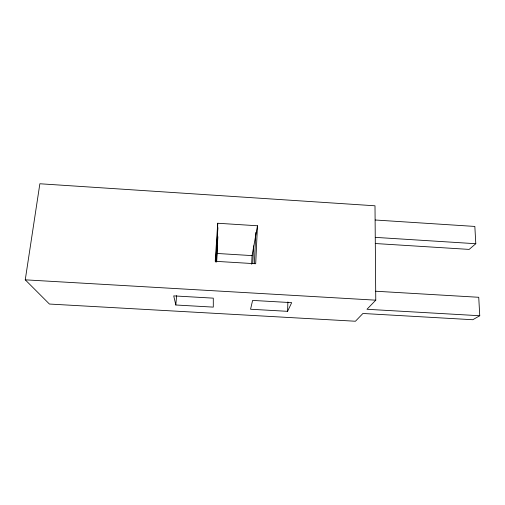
<?xml version="1.0" encoding="UTF-8"?>
<svg xmlns="http://www.w3.org/2000/svg" width="505" height="505" viewBox="0 0 505 505"><rect width="100%" height="100%" fill="white"/><g stroke="black" fill="none" stroke-linecap="round" stroke-linejoin="round"><path stroke-width="0.76" d="M216.632 262.108L217.194 253.472L217.724 223.248L257.481 225.773L255.694 263.743L215.225 261.3L217.724 223.248M287.585 311.332L291.682 302.653L252.614 300.412L250.556 309.237L287.585 311.332L287.882 301.921M254.368 263.585L255.852 232.433M251.641 264.222L252.064 255.606L257.481 225.773M252.752 263.73L253.617 245.91M215.66 262.026L217.914 227.679M216.279 261.527L217.339 245.222M217.541 242.129L217.895 236.725M175.822 304.995L173.726 295.88L213.293 298.152L213.299 307.122L175.822 304.995L176.599 295.614M479.75 315.739L472.787 319.728L362.925 313.479L355.432 321.237L49.421 304.042L25.25 279.833L39.863 183.763L375 205.794L375.77 300.172L366.971 309.281L479.75 315.739L478.734 297.287L375.562 291.221M375.221 220.003L474.845 226.436L475.792 243.719L469.151 249.407L375.272 243.524M25.25 279.833L375.77 300.172M217.194 253.472L252.064 255.606M375.303 237.369L475.792 243.719"/></g></svg>
